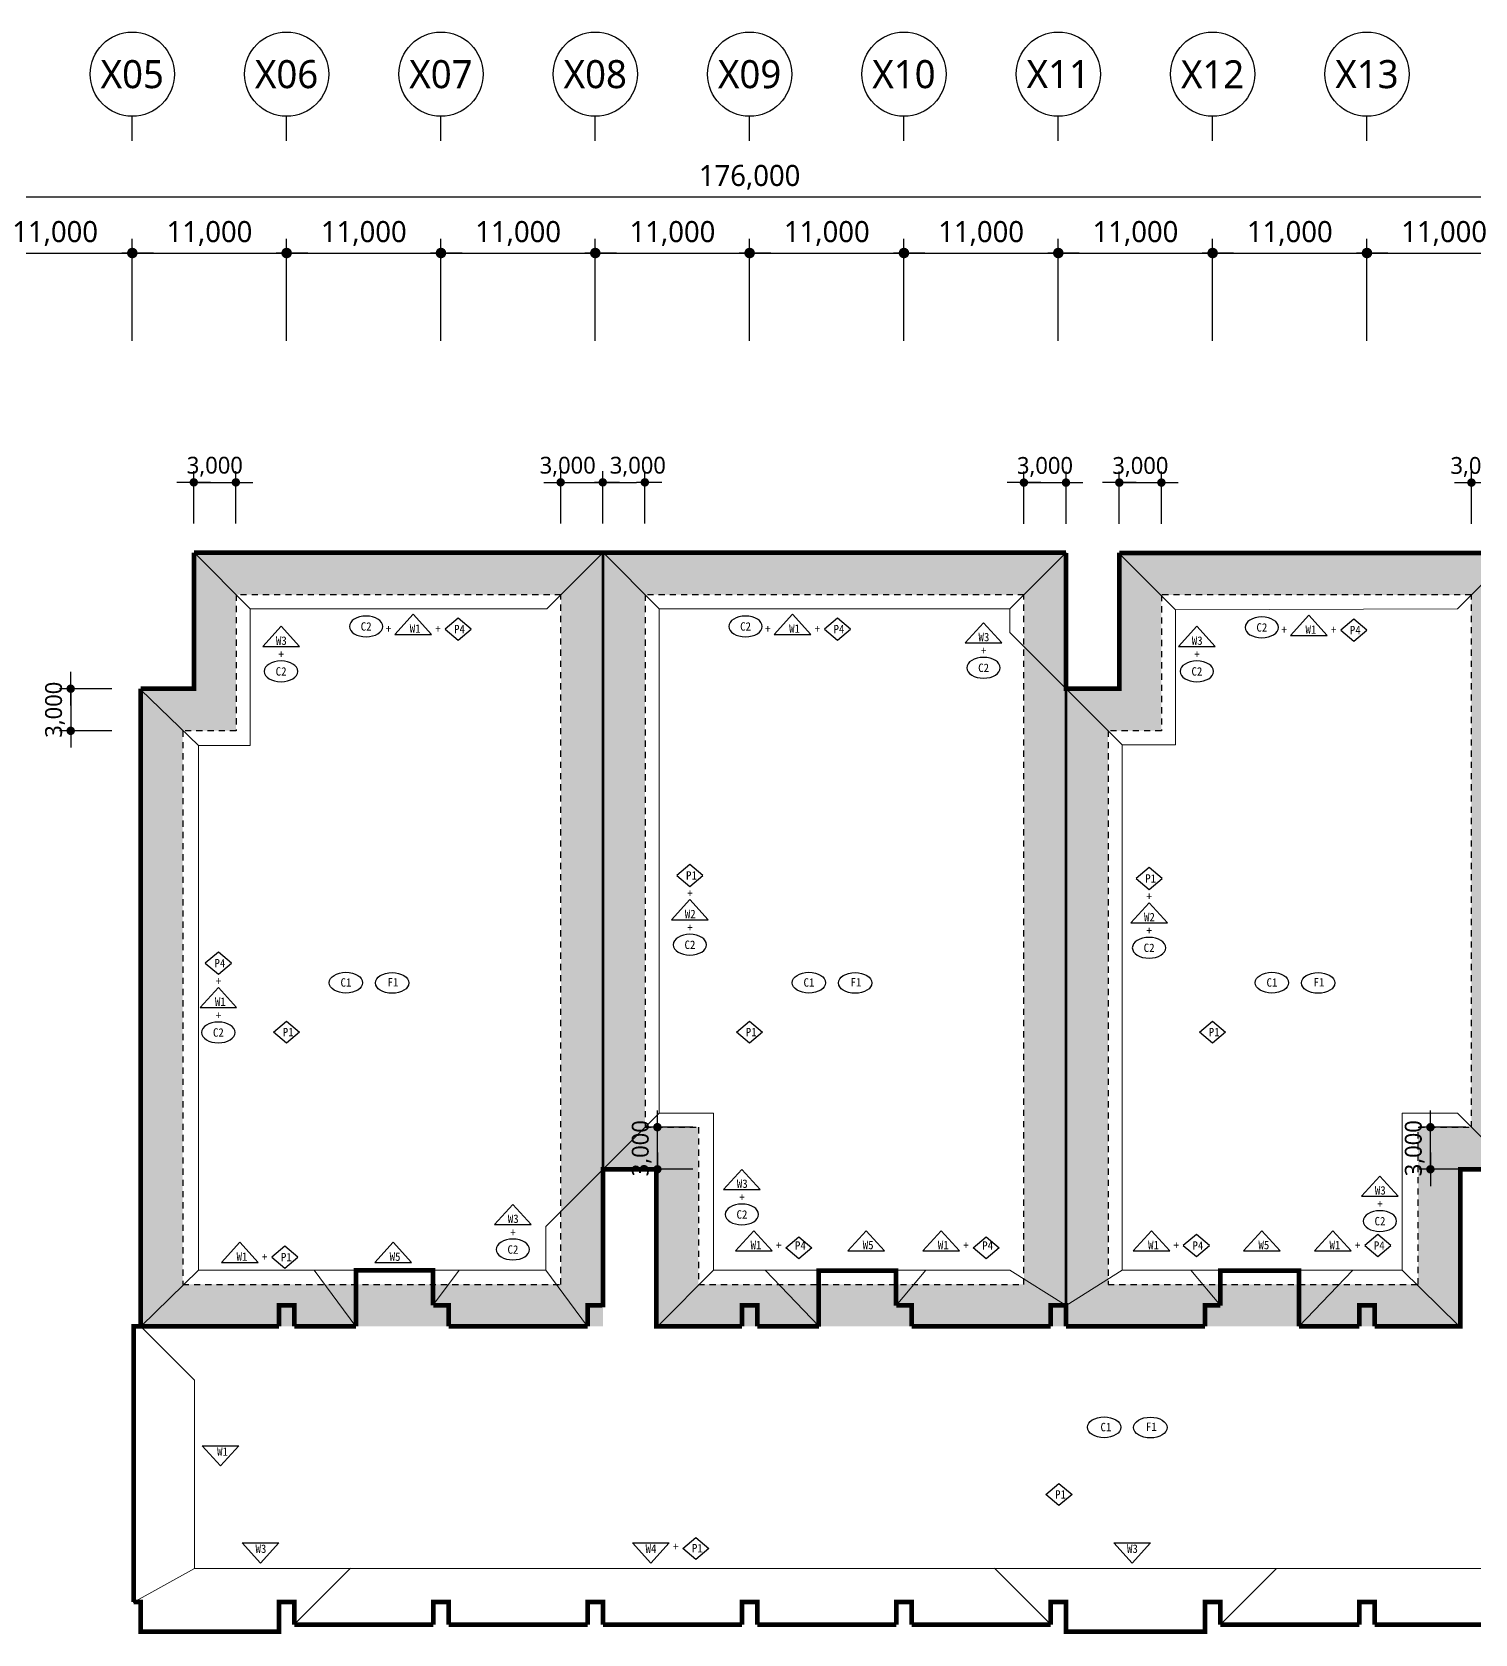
# Model space of a CAD drawing. Header units: millimetres. Extents: x 1915590 to 2257441, y 167795 to 1026436.
# Drawn here: x 2011944 to 2114789, y 318269 to 432436 of the extents above; entities that cross this region are included whole.
import ezdxf
from ezdxf.enums import TextEntityAlignment as Align

# ---------------------------------------------------------------- set-up
doc = ezdxf.new("R2010")
doc.units = ezdxf.units.MM
doc.header["$LTSCALE"] = 5
doc.header["$MEASUREMENT"] = 0
doc.header["$PDSIZE"] = -10
for name, pattern in [('CENTER2', [1.125, 0.75, -0.125, 0.125, -0.125]), ('DASHED', [0.75, 0.5, -0.25]), ('HID', [2, 1.1, -0.9]), ('HIDDEN2', [0.1875, 0.125, -0.0625]), ('PHANTOM2', [1.25, 0.625, -0.125, 0.125, -0.125, 0.125, -0.125])]:
    doc.linetypes.add(name, pattern=pattern)
doc.layers.get('0').update_dxf_attribs({"linetype": 'CONTINUOUS'})
doc.layers.get('Defpoints').update_dxf_attribs({"color": 153, "linetype": 'CONTINUOUS'})
for name, color, linetype, lineweight in [('A-AXIS-BUBL', 7, 'CONTINUOUS', 25), ('A-DIMS', 7, 'CONTINUOUS', 25), ('A-XXXX-HATC', 8, 'CONTINUOUS', 18), ('A-XXXX-TXT2', 3, 'CONTINUOUS', 25), ('S-ELEV-LIN1', 9, 'CONTINUOUS', 20)]:
    doc.layers.add(name, color=color, linetype=linetype, lineweight=lineweight)
for name, color, linetype in [('A-MARK-벽체방열-W1', 3, 'HIDDEN2'), ('A-MARK-벽체방열-W2', 6, 'HIDDEN2'), ('A-MARK-벽체방열-W3', 6, 'CONTINUOUS'), ('A-MARK-벽체방열-W4', 4, 'CONTINUOUS'), ('text', 3, 'CONTINUOUS'), ('일람 벽체', 7, 'CONTINUOUS')]:
    doc.layers.add(name, color=color, linetype=linetype)
doc.styles.add('HY울릉도L', font='')
doc.styles.add('돋움체', font='')
doc.styles.add('맑은고딕', font='malgun.ttf')
doc.styles.get('HY울릉도L').set_extended_font_data('HYwulM')
doc.styles.get('돋움체').set_extended_font_data('DotumChe')
doc.dimstyles.new('CDIM', dxfattribs={"dimtxt": 3, "dimasz": 1.5, "dimexe": 2, "dimexo": 1, "dimgap": 1, "dimtad": 1, "dimdec": 0, "dimrnd": 0.5, "dimzin": 0, "dimdsep": 32, "dimlunit": 6, "dimtxsty": 'HY울릉도L', "dimblk1": '_CIDOT', "dimblk2": '_CIDOT', "dimsah": 1, "dimcen": 5.5, "dimclrd": 2, "dimclre": 2, "dimclrt": 7, "dimadec": 0, "dimazin": 0, "dimtfac": 1, "dimtdec": 0, "dimtix": 1, "dimtmove": 2, "dimatfit": 1, "dimldrblk": '_CIDOT', "dimfxl": 1, "dimtolj": 1, "dimtzin": 0, "dimlwd": -1, "dimarcsym": 0})

# ---------------------------------------------------------------- blocks, each defined once
blk = doc.blocks.new('_CIDOT')
at = {"color": 0, "linetype": 'ByBlock'}
blk.add_line((2, 0), (-1, 0), dxfattribs=at)
at = {"color": 0, "linetype": 'ByBlock', "const_width": 0.5}
blk.add_lwpolyline([(-0.25, 0, 1), (0.25, 0, 1)], format="xyb", close=True, dxfattribs=at)
blk = doc.blocks.new('*D27')
at = {"layer": 'A-DIMS', "lineweight": -2, "transparency": 16777216}
for p, q in [((159693, 255621), (159693, 262871)), ((170693, 255621), (170693, 262871))]:
    blk.add_line(p, q, dxfattribs=at)
at = {"layer": 'A-DIMS', "transparency": 16777216}
blk.add_line((160443, 261871), (169943, 261871), dxfattribs=at)
at = {"layer": 'Defpoints', "color": 0, "transparency": 16777216}
for p in [(170693, 261871), (159693, 255121), (170693, 255121)]:
    blk.add_point(p, dxfattribs=at)
at = {"layer": 'A-DIMS', "transparency": 16777216, "xscale": 750, "yscale": 750, "zscale": 750, "rotation": 180}
blk.add_blockref('_CIDOT', (159693, 261871), dxfattribs=at)
at = {"layer": 'A-DIMS', "transparency": 16777216, "xscale": 750, "yscale": 750, "zscale": 750}
blk.add_blockref('_CIDOT', (170693, 261871), dxfattribs=at)
at = {"layer": 'A-DIMS', "color": 3, "transparency": 16777216, "insert": (165193, 263263), "char_height": 1500, "attachment_point": 5, "style": '맑은고딕'}
blk.add_mtext('\\A1;11,000', dxfattribs=at)
blk = doc.blocks.new('*D28')
at = {"layer": 'A-DIMS', "lineweight": -2, "transparency": 16777216}
for p, q in [((170693, 255621), (170693, 262871)), ((181693, 255621), (181693, 262871))]:
    blk.add_line(p, q, dxfattribs=at)
at = {"layer": 'A-DIMS', "transparency": 16777216}
blk.add_line((171443, 261871), (180943, 261871), dxfattribs=at)
at = {"layer": 'Defpoints', "color": 0, "transparency": 16777216}
for p in [(181693, 261871), (170693, 255121), (181693, 255121)]:
    blk.add_point(p, dxfattribs=at)
at = {"layer": 'A-DIMS', "transparency": 16777216, "xscale": 750, "yscale": 750, "zscale": 750, "rotation": 180}
blk.add_blockref('_CIDOT', (170693, 261871), dxfattribs=at)
at = {"layer": 'A-DIMS', "transparency": 16777216, "xscale": 750, "yscale": 750, "zscale": 750}
blk.add_blockref('_CIDOT', (181693, 261871), dxfattribs=at)
at = {"layer": 'A-DIMS', "color": 3, "transparency": 16777216, "insert": (176193, 263263), "char_height": 1500, "attachment_point": 5, "style": '맑은고딕'}
blk.add_mtext('\\A1;11,000', dxfattribs=at)
blk = doc.blocks.new('*D29')
at = {"layer": 'A-DIMS', "lineweight": -2, "transparency": 16777216}
for p, q in [((181693, 255621), (181693, 262871)), ((192693, 255621), (192693, 262871))]:
    blk.add_line(p, q, dxfattribs=at)
at = {"layer": 'A-DIMS', "transparency": 16777216}
blk.add_line((182443, 261871), (191943, 261871), dxfattribs=at)
at = {"layer": 'Defpoints', "color": 0, "transparency": 16777216}
for p in [(192693, 261871), (181693, 255121), (192693, 255121)]:
    blk.add_point(p, dxfattribs=at)
at = {"layer": 'A-DIMS', "transparency": 16777216, "xscale": 750, "yscale": 750, "zscale": 750, "rotation": 180}
blk.add_blockref('_CIDOT', (181693, 261871), dxfattribs=at)
at = {"layer": 'A-DIMS', "transparency": 16777216, "xscale": 750, "yscale": 750, "zscale": 750}
blk.add_blockref('_CIDOT', (192693, 261871), dxfattribs=at)
at = {"layer": 'A-DIMS', "color": 3, "transparency": 16777216, "insert": (187193, 263263), "char_height": 1500, "attachment_point": 5, "style": '맑은고딕'}
blk.add_mtext('\\A1;11,000', dxfattribs=at)
blk = doc.blocks.new('*D30')
at = {"layer": 'A-DIMS', "lineweight": -2, "transparency": 16777216}
for p, q in [((192693, 255621), (192693, 262871)), ((203693, 255621), (203693, 262871))]:
    blk.add_line(p, q, dxfattribs=at)
at = {"layer": 'A-DIMS', "transparency": 16777216}
blk.add_line((193443, 261871), (202943, 261871), dxfattribs=at)
at = {"layer": 'Defpoints', "color": 0, "transparency": 16777216}
for p in [(203693, 261871), (192693, 255121), (203693, 255121)]:
    blk.add_point(p, dxfattribs=at)
at = {"layer": 'A-DIMS', "transparency": 16777216, "xscale": 750, "yscale": 750, "zscale": 750, "rotation": 180}
blk.add_blockref('_CIDOT', (192693, 261871), dxfattribs=at)
at = {"layer": 'A-DIMS', "transparency": 16777216, "xscale": 750, "yscale": 750, "zscale": 750}
blk.add_blockref('_CIDOT', (203693, 261871), dxfattribs=at)
at = {"layer": 'A-DIMS', "color": 3, "transparency": 16777216, "insert": (198193, 263263), "char_height": 1500, "attachment_point": 5, "style": '맑은고딕'}
blk.add_mtext('\\A1;11,000', dxfattribs=at)
blk = doc.blocks.new('*D31')
at = {"layer": 'A-DIMS', "lineweight": -2, "transparency": 16777216}
for p, q in [((203693, 255621), (203693, 262871)), ((214693, 255621), (214693, 262871))]:
    blk.add_line(p, q, dxfattribs=at)
at = {"layer": 'A-DIMS', "transparency": 16777216}
blk.add_line((204443, 261871), (213943, 261871), dxfattribs=at)
at = {"layer": 'Defpoints', "color": 0, "transparency": 16777216}
for p in [(214693, 261871), (203693, 255121), (214693, 255121)]:
    blk.add_point(p, dxfattribs=at)
at = {"layer": 'A-DIMS', "transparency": 16777216, "xscale": 750, "yscale": 750, "zscale": 750, "rotation": 180}
blk.add_blockref('_CIDOT', (203693, 261871), dxfattribs=at)
at = {"layer": 'A-DIMS', "transparency": 16777216, "xscale": 750, "yscale": 750, "zscale": 750}
blk.add_blockref('_CIDOT', (214693, 261871), dxfattribs=at)
at = {"layer": 'A-DIMS', "color": 3, "transparency": 16777216, "insert": (209193, 263263), "char_height": 1500, "attachment_point": 5, "style": '맑은고딕'}
blk.add_mtext('\\A1;11,000', dxfattribs=at)
blk = doc.blocks.new('*D32')
at = {"layer": 'A-DIMS', "lineweight": -2, "transparency": 16777216}
for p, q in [((214693, 255621), (214693, 262871)), ((225693, 255621), (225693, 262871))]:
    blk.add_line(p, q, dxfattribs=at)
at = {"layer": 'A-DIMS', "transparency": 16777216}
blk.add_line((215443, 261871), (224943, 261871), dxfattribs=at)
at = {"layer": 'Defpoints', "color": 0, "transparency": 16777216}
for p in [(225693, 261871), (214693, 255121), (225693, 255121)]:
    blk.add_point(p, dxfattribs=at)
at = {"layer": 'A-DIMS', "transparency": 16777216, "xscale": 750, "yscale": 750, "zscale": 750, "rotation": 180}
blk.add_blockref('_CIDOT', (214693, 261871), dxfattribs=at)
at = {"layer": 'A-DIMS', "transparency": 16777216, "xscale": 750, "yscale": 750, "zscale": 750}
blk.add_blockref('_CIDOT', (225693, 261871), dxfattribs=at)
at = {"layer": 'A-DIMS', "color": 3, "transparency": 16777216, "insert": (220193, 263263), "char_height": 1500, "attachment_point": 5, "style": '맑은고딕'}
blk.add_mtext('\\A1;11,000', dxfattribs=at)
blk = doc.blocks.new('*D33')
at = {"layer": 'A-DIMS', "lineweight": -2, "transparency": 16777216}
for p, q in [((225693, 255621), (225693, 262871)), ((236693, 255621), (236693, 262871))]:
    blk.add_line(p, q, dxfattribs=at)
at = {"layer": 'A-DIMS', "transparency": 16777216}
blk.add_line((226443, 261871), (235943, 261871), dxfattribs=at)
at = {"layer": 'Defpoints', "color": 0, "transparency": 16777216}
for p in [(236693, 261871), (225693, 255121), (236693, 255121)]:
    blk.add_point(p, dxfattribs=at)
at = {"layer": 'A-DIMS', "transparency": 16777216, "xscale": 750, "yscale": 750, "zscale": 750, "rotation": 180}
blk.add_blockref('_CIDOT', (225693, 261871), dxfattribs=at)
at = {"layer": 'A-DIMS', "transparency": 16777216, "xscale": 750, "yscale": 750, "zscale": 750}
blk.add_blockref('_CIDOT', (236693, 261871), dxfattribs=at)
at = {"layer": 'A-DIMS', "color": 3, "transparency": 16777216, "insert": (231193, 263263), "char_height": 1500, "attachment_point": 5, "style": '맑은고딕'}
blk.add_mtext('\\A1;11,000', dxfattribs=at)
blk = doc.blocks.new('*D34')
at = {"layer": 'A-DIMS', "lineweight": -2, "transparency": 16777216}
for p, q in [((236693, 255621), (236693, 262871)), ((247693, 255621), (247693, 262871))]:
    blk.add_line(p, q, dxfattribs=at)
at = {"layer": 'A-DIMS', "transparency": 16777216}
blk.add_line((237443, 261871), (246943, 261871), dxfattribs=at)
at = {"layer": 'Defpoints', "color": 0, "transparency": 16777216}
for p in [(247693, 261871), (236693, 255121), (247693, 255121)]:
    blk.add_point(p, dxfattribs=at)
at = {"layer": 'A-DIMS', "transparency": 16777216, "xscale": 750, "yscale": 750, "zscale": 750, "rotation": 180}
blk.add_blockref('_CIDOT', (236693, 261871), dxfattribs=at)
at = {"layer": 'A-DIMS', "transparency": 16777216, "xscale": 750, "yscale": 750, "zscale": 750}
blk.add_blockref('_CIDOT', (247693, 261871), dxfattribs=at)
at = {"layer": 'A-DIMS', "color": 3, "transparency": 16777216, "insert": (242193, 263263), "char_height": 1500, "attachment_point": 5, "style": '맑은고딕'}
blk.add_mtext('\\A1;11,000', dxfattribs=at)
blk = doc.blocks.new('*D35')
at = {"layer": 'A-DIMS', "lineweight": -2, "transparency": 16777216}
for p, q in [((247693, 255621), (247693, 262871)), ((258693, 255621), (258693, 262871))]:
    blk.add_line(p, q, dxfattribs=at)
at = {"layer": 'A-DIMS', "transparency": 16777216}
blk.add_line((248443, 261871), (257943, 261871), dxfattribs=at)
at = {"layer": 'Defpoints', "color": 0, "transparency": 16777216}
for p in [(258693, 261871), (247693, 255121), (258693, 255121)]:
    blk.add_point(p, dxfattribs=at)
at = {"layer": 'A-DIMS', "transparency": 16777216, "xscale": 750, "yscale": 750, "zscale": 750, "rotation": 180}
blk.add_blockref('_CIDOT', (247693, 261871), dxfattribs=at)
at = {"layer": 'A-DIMS', "transparency": 16777216, "xscale": 750, "yscale": 750, "zscale": 750}
blk.add_blockref('_CIDOT', (258693, 261871), dxfattribs=at)
at = {"layer": 'A-DIMS', "color": 3, "transparency": 16777216, "insert": (253193, 263263), "char_height": 1500, "attachment_point": 5, "style": '맑은고딕'}
blk.add_mtext('\\A1;11,000', dxfattribs=at)
blk = doc.blocks.new('*D36')
at = {"layer": 'A-DIMS', "lineweight": -2, "transparency": 16777216}
for p, q in [((258693, 255621), (258693, 262871)), ((269693, 255621), (269693, 262871))]:
    blk.add_line(p, q, dxfattribs=at)
at = {"layer": 'A-DIMS', "transparency": 16777216}
blk.add_line((259443, 261871), (268943, 261871), dxfattribs=at)
at = {"layer": 'Defpoints', "color": 0, "transparency": 16777216}
for p in [(269693, 261871), (258693, 255121), (269693, 255121)]:
    blk.add_point(p, dxfattribs=at)
at = {"layer": 'A-DIMS', "transparency": 16777216, "xscale": 750, "yscale": 750, "zscale": 750, "rotation": 180}
blk.add_blockref('_CIDOT', (258693, 261871), dxfattribs=at)
at = {"layer": 'A-DIMS', "transparency": 16777216, "xscale": 750, "yscale": 750, "zscale": 750}
blk.add_blockref('_CIDOT', (269693, 261871), dxfattribs=at)
at = {"layer": 'A-DIMS', "color": 3, "transparency": 16777216, "insert": (264193, 263263), "char_height": 1500, "attachment_point": 5, "style": '맑은고딕'}
blk.add_mtext('\\A1;11,000', dxfattribs=at)
blk = doc.blocks.new('*D39')
at = {"layer": 'A-DIMS', "lineweight": -2, "transparency": 16777216}
for p, q in [((126693, 255621), (126693, 266871)), ((302693, 255621), (302693, 266871))]:
    blk.add_line(p, q, dxfattribs=at)
at = {"layer": 'A-DIMS', "transparency": 16777216}
blk.add_line((127443, 265871), (301943, 265871), dxfattribs=at)
at = {"layer": 'Defpoints', "color": 0, "transparency": 16777216}
for p in [(302693, 265871), (126693, 255121), (302693, 255121)]:
    blk.add_point(p, dxfattribs=at)
at = {"layer": 'A-DIMS', "transparency": 16777216, "xscale": 750, "yscale": 750, "zscale": 750, "rotation": 180}
blk.add_blockref('_CIDOT', (126693, 265871), dxfattribs=at)
at = {"layer": 'A-DIMS', "transparency": 16777216, "xscale": 750, "yscale": 750, "zscale": 750}
blk.add_blockref('_CIDOT', (302693, 265871), dxfattribs=at)
at = {"layer": 'A-DIMS', "color": 3, "transparency": 16777216, "insert": (214693, 267263), "char_height": 1500, "attachment_point": 5, "style": '맑은고딕'}
blk.add_mtext('\\A1;176,000', dxfattribs=at)
blk = doc.blocks.new('*D66')
at = {"layer": 'A-DIMS', "lineweight": -2, "transparency": 16777216}
for p, q in [((2114540, 397386), (2114540, 401126)), ((2117540, 397386), (2117540, 401126))]:
    blk.add_line(p, q, dxfattribs=at)
at = {"layer": 'A-DIMS', "transparency": 16777216}
blk.add_line((2115140, 400326), (2116940, 400326), dxfattribs=at)
at = {"layer": 'Defpoints', "color": 0, "transparency": 16777216}
for p in [(2117540, 400326), (2114540, 396986), (2117540, 396986)]:
    blk.add_point(p, dxfattribs=at)
at = {"layer": 'A-DIMS', "transparency": 16777216, "xscale": 600, "yscale": 600, "zscale": 600, "rotation": 180}
blk.add_blockref('_CIDOT', (2114540, 400326), dxfattribs=at)
at = {"layer": 'A-DIMS', "transparency": 16777216, "xscale": 600, "yscale": 600, "zscale": 600}
blk.add_blockref('_CIDOT', (2117540, 400326), dxfattribs=at)
at = {"layer": 'A-DIMS', "color": 3, "transparency": 16777216, "insert": (2115040, 401440), "char_height": 1200, "attachment_point": 5, "style": '맑은고딕'}
blk.add_mtext('\\A1;3,000', dxfattribs=at)
blk = doc.blocks.new('*D67')
at = {"layer": 'A-DIMS', "lineweight": -2, "transparency": 16777216}
for p, q in [((2089440, 397386), (2089440, 401126)), ((2092440, 397386), (2092440, 401126))]:
    blk.add_line(p, q, dxfattribs=at)
at = {"layer": 'A-DIMS', "transparency": 16777216}
for p, q in [((2088840, 400326), (2088240, 400326)), ((2089440, 400326), (2092440, 400326)), ((2093040, 400326), (2093640, 400326))]:
    blk.add_line(p, q, dxfattribs=at)
at = {"layer": 'Defpoints', "color": 0, "transparency": 16777216}
for p in [(2092440, 400326), (2089440, 396986), (2092440, 396986)]:
    blk.add_point(p, dxfattribs=at)
at = {"layer": 'A-DIMS', "transparency": 16777216, "xscale": 600, "yscale": 600, "zscale": 600}
blk.add_blockref('_CIDOT', (2089440, 400326), dxfattribs=at)
at = {"layer": 'A-DIMS', "transparency": 16777216, "xscale": 600, "yscale": 600, "zscale": 600, "rotation": 180}
blk.add_blockref('_CIDOT', (2092440, 400326), dxfattribs=at)
at = {"layer": 'A-DIMS', "color": 3, "transparency": 16777216, "insert": (2090940, 401440), "char_height": 1200, "attachment_point": 5, "style": '맑은고딕'}
blk.add_mtext('\\A1;3,000', dxfattribs=at)
blk = doc.blocks.new('*D68')
at = {"layer": 'A-DIMS', "lineweight": -2, "transparency": 16777216}
for p, q in [((2082640, 397386), (2082640, 401126)), ((2085640, 397386), (2085640, 401126))]:
    blk.add_line(p, q, dxfattribs=at)
at = {"layer": 'A-DIMS', "transparency": 16777216}
for p, q in [((2082040, 400326), (2081440, 400326)), ((2082640, 400326), (2085640, 400326)), ((2086240, 400326), (2086840, 400326))]:
    blk.add_line(p, q, dxfattribs=at)
at = {"layer": 'Defpoints', "color": 0, "transparency": 16777216}
for p in [(2085640, 400326), (2082640, 396986), (2085640, 396986)]:
    blk.add_point(p, dxfattribs=at)
at = {"layer": 'A-DIMS', "transparency": 16777216, "xscale": 600, "yscale": 600, "zscale": 600}
blk.add_blockref('_CIDOT', (2082640, 400326), dxfattribs=at)
at = {"layer": 'A-DIMS', "transparency": 16777216, "xscale": 600, "yscale": 600, "zscale": 600, "rotation": 180}
blk.add_blockref('_CIDOT', (2085640, 400326), dxfattribs=at)
at = {"layer": 'A-DIMS', "color": 3, "transparency": 16777216, "insert": (2084140, 401440), "char_height": 1200, "attachment_point": 5, "style": '맑은고딕'}
blk.add_mtext('\\A1;3,000', dxfattribs=at)
blk = doc.blocks.new('*D69')
at = {"layer": 'A-DIMS', "lineweight": -2, "transparency": 16777216}
for p, q in [((2052623, 397403), (2052623, 401143)), ((2055623, 397403), (2055623, 401143))]:
    blk.add_line(p, q, dxfattribs=at)
at = {"layer": 'A-DIMS', "transparency": 16777216}
blk.add_line((2053223, 400343), (2055023, 400343), dxfattribs=at)
at = {"layer": 'Defpoints', "color": 0, "transparency": 16777216}
for p in [(2055623, 400343), (2052623, 397003), (2055623, 397003)]:
    blk.add_point(p, dxfattribs=at)
at = {"layer": 'A-DIMS', "transparency": 16777216, "xscale": 600, "yscale": 600, "zscale": 600, "rotation": 180}
blk.add_blockref('_CIDOT', (2052623, 400343), dxfattribs=at)
at = {"layer": 'A-DIMS', "transparency": 16777216, "xscale": 600, "yscale": 600, "zscale": 600}
blk.add_blockref('_CIDOT', (2055623, 400343), dxfattribs=at)
at = {"layer": 'A-DIMS', "color": 3, "transparency": 16777216, "insert": (2055123, 401457), "char_height": 1200, "attachment_point": 5, "style": '맑은고딕'}
blk.add_mtext('\\A1;3,000', dxfattribs=at)
blk = doc.blocks.new('*D70')
at = {"layer": 'A-DIMS', "lineweight": -2, "transparency": 16777216}
for p, q in [((2049623, 397403), (2049623, 401143)), ((2052623, 397403), (2052623, 401143))]:
    blk.add_line(p, q, dxfattribs=at)
at = {"layer": 'A-DIMS', "transparency": 16777216}
blk.add_line((2050223, 400343), (2052023, 400343), dxfattribs=at)
at = {"layer": 'Defpoints', "color": 0, "transparency": 16777216}
for p in [(2052623, 400343), (2049623, 397003), (2052623, 397003)]:
    blk.add_point(p, dxfattribs=at)
at = {"layer": 'A-DIMS', "transparency": 16777216, "xscale": 600, "yscale": 600, "zscale": 600, "rotation": 180}
blk.add_blockref('_CIDOT', (2049623, 400343), dxfattribs=at)
at = {"layer": 'A-DIMS', "transparency": 16777216, "xscale": 600, "yscale": 600, "zscale": 600}
blk.add_blockref('_CIDOT', (2052623, 400343), dxfattribs=at)
at = {"layer": 'A-DIMS', "color": 3, "transparency": 16777216, "insert": (2050123, 401457), "char_height": 1200, "attachment_point": 5, "style": '맑은고딕'}
blk.add_mtext('\\A1;3,000', dxfattribs=at)
blk = doc.blocks.new('*D58')
at = {"layer": 'A-DIMS', "lineweight": -2, "transparency": 16777216}
for p, q in [((2023473, 397403), (2023473, 401143)), ((2026473, 397403), (2026473, 401143))]:
    blk.add_line(p, q, dxfattribs=at)
at = {"layer": 'A-DIMS', "transparency": 16777216}
for p, q in [((2022873, 400343), (2022273, 400343)), ((2023473, 400343), (2026473, 400343)), ((2027073, 400343), (2027673, 400343))]:
    blk.add_line(p, q, dxfattribs=at)
at = {"layer": 'Defpoints', "color": 0, "transparency": 16777216}
for p in [(2026473, 400343), (2023473, 397003), (2026473, 397003)]:
    blk.add_point(p, dxfattribs=at)
at = {"layer": 'A-DIMS', "transparency": 16777216, "xscale": 600, "yscale": 600, "zscale": 600}
blk.add_blockref('_CIDOT', (2023473, 400343), dxfattribs=at)
at = {"layer": 'A-DIMS', "transparency": 16777216, "xscale": 600, "yscale": 600, "zscale": 600, "rotation": 180}
blk.add_blockref('_CIDOT', (2026473, 400343), dxfattribs=at)
at = {"layer": 'A-DIMS', "color": 3, "transparency": 16777216, "insert": (2024973, 401457), "char_height": 1200, "attachment_point": 5, "style": '맑은고딕'}
blk.add_mtext('\\A1;3,000', dxfattribs=at)
blk = doc.blocks.new('*D59')
at = {"layer": 'A-DIMS', "transparency": 16777216}
for p, q in [((2014700, 386236), (2014700, 386836)), ((2014700, 385636), (2014700, 382636)), ((2014700, 382036), (2014700, 381436))]:
    blk.add_line(p, q, dxfattribs=at)
at = {"layer": 'A-DIMS', "lineweight": -2, "transparency": 16777216}
for p, q in [((2017640, 385636), (2013900, 385636)), ((2017640, 382636), (2013900, 382636))]:
    blk.add_line(p, q, dxfattribs=at)
at = {"layer": 'Defpoints', "color": 0, "transparency": 16777216}
for p in [(2018040, 385636), (2014700, 382636), (2018040, 382636)]:
    blk.add_point(p, dxfattribs=at)
at = {"layer": 'A-DIMS', "transparency": 16777216, "xscale": 600, "yscale": 600, "zscale": 600}
for p, rotation in [((2014700, 385636), 270), ((2014700, 382636), 90)]:
    blk.add_blockref('_CIDOT', p, dxfattribs=dict(at, rotation=rotation))
at = {"layer": 'A-DIMS', "color": 3, "transparency": 16777216, "insert": (2013586, 384136), "char_height": 1200, "attachment_point": 5, "rotation": 90, "style": '맑은고딕'}
blk.add_mtext('\\A1;3,000', dxfattribs=at)
blk = doc.blocks.new('*D62')
at = {"layer": 'A-DIMS', "transparency": 16777216}
for p, q in [((2111615, 354986), (2111615, 355586)), ((2111615, 351386), (2111615, 354386)), ((2111615, 350786), (2111615, 350186))]:
    blk.add_line(p, q, dxfattribs=at)
at = {"layer": 'A-DIMS', "lineweight": -2, "transparency": 16777216}
for p, q in [((2114140, 354386), (2110815, 354386)), ((2114140, 351386), (2110815, 351386))]:
    blk.add_line(p, q, dxfattribs=at)
at = {"layer": 'Defpoints', "color": 0, "transparency": 16777216}
for p in [(2111615, 354386), (2114540, 354386), (2114540, 351386)]:
    blk.add_point(p, dxfattribs=at)
at = {"layer": 'A-DIMS', "transparency": 16777216, "xscale": 600, "yscale": 600, "zscale": 600}
for p, rotation in [((2111615, 354386), 270), ((2111615, 351386), 90)]:
    blk.add_blockref('_CIDOT', p, dxfattribs=dict(at, rotation=rotation))
at = {"layer": 'A-DIMS', "color": 3, "transparency": 16777216, "insert": (2110501, 352886), "char_height": 1200, "attachment_point": 5, "rotation": 90, "style": '맑은고딕'}
blk.add_mtext('\\A1;3,000', dxfattribs=at)
blk = doc.blocks.new('*D63')
at = {"layer": 'A-DIMS', "transparency": 16777216}
for p, q in [((2056515, 354986), (2056515, 355586)), ((2056515, 351386), (2056515, 354386)), ((2056515, 350786), (2056515, 350186))]:
    blk.add_line(p, q, dxfattribs=at)
at = {"layer": 'A-DIMS', "lineweight": -2, "transparency": 16777216}
for p, q in [((2059040, 354386), (2055715, 354386)), ((2059040, 351386), (2055715, 351386))]:
    blk.add_line(p, q, dxfattribs=at)
at = {"layer": 'Defpoints', "color": 0, "transparency": 16777216}
for p in [(2056515, 354386), (2059440, 354386), (2059440, 351386)]:
    blk.add_point(p, dxfattribs=at)
at = {"layer": 'A-DIMS', "transparency": 16777216, "xscale": 600, "yscale": 600, "zscale": 600}
for p, rotation in [((2056515, 354386), 270), ((2056515, 351386), 90)]:
    blk.add_blockref('_CIDOT', p, dxfattribs=dict(at, rotation=rotation))
at = {"layer": 'A-DIMS', "color": 3, "transparency": 16777216, "insert": (2055401, 352886), "char_height": 1200, "attachment_point": 5, "rotation": 90, "style": '맑은고딕'}
blk.add_mtext('\\A1;3,000', dxfattribs=at)
blk = doc.blocks.new('DIM(210222)')
for p, q in [((170693, 269870.6), (170693, 271620.6)), ((181693, 269870.6), (181693, 271620.6)), ((192693, 269870.6), (192693, 271620.6)), ((203693, 269870.6), (203693, 271620.6)), ((214693, 269870.6), (214693, 271620.6)), ((225693, 269870.6), (225693, 271620.6)), ((236693, 269870.6), (236693, 271620.6)), ((247693, 269870.6), (247693, 271620.6)), ((258693, 269870.6), (258693, 271620.6))]:
    blk.add_line(p, q)
at = {"layer": 'A-AXIS-BUBL', "ltscale": 0.2}
for centre in [(170693, 274620.6), (181693, 274620.6), (192693, 274620.6), (203693, 274620.6), (214693, 274620.6), (225693, 274620.6), (236693, 274620.6), (247693, 274620.6), (258693, 274620.6)]:
    blk.add_circle(centre, 3000, dxfattribs=at)
at = {"layer": 'A-XXXX-TXT2', "ltscale": 0.2, "style": '맑은고딕'}
for s, p in [('X05', (170693, 274620.6)), ('X06', (181693, 274620.6)), ('X07', (192693, 274620.6)), ('X08', (203693, 274620.6)), ('X09', (214693, 274620.6)), ('X10', (225693, 274620.6)), ('X11', (236693, 274620.6)), ('X12', (247693, 274620.6)), ('X13', (258693, 274620.6))]:
    blk.add_text(s, height=2000, dxfattribs=at).set_placement(p, align=Align.MIDDLE)
at = {"layer": 'A-DIMS'}
for p1, p2, distance, picture, middle in [((126693, 255120.6), (302693, 255120.6), 10750, '*D39', (214693, 267263.4)), ((159693, 255120.6), (170693, 255120.6), 6750, '*D27', (165193, 263263.4)), ((170693, 255120.6), (181693, 255120.6), 6750, '*D28', (176193, 263263.4)), ((181693, 255120.6), (192693, 255120.6), 6750, '*D29', (187193, 263263.4)), ((192693, 255120.6), (203693, 255120.6), 6750, '*D30', (198193, 263263.4)), ((203693, 255120.6), (214693, 255120.6), 6750, '*D31', (209193, 263263.4)), ((214693, 255120.6), (225693, 255120.6), 6750, '*D32', (220193, 263263.4)), ((225693, 255120.6), (236693, 255120.6), 6750, '*D33', (231193, 263263.4)), ((236693, 255120.6), (247693, 255120.6), 6750, '*D34', (242193, 263263.4)), ((247693, 255120.6), (258693, 255120.6), 6750, '*D35', (253193, 263263.4)), ((258693, 255120.6), (269693, 255120.6), 6750, '*D36', (264193, 263263.4))]:
    dim = blk.add_aligned_dim(p1=p1, p2=p2, distance=distance, dimstyle='CDIM', override={"dimscale": 500, "dimtxsty": '맑은고딕', "dimclrd": 256, "dimclre": 256, "dimclrt": 3}, dxfattribs=at)
    dim.commit()
    dim.dimension.update_dxf_attribs({"geometry": picture, "text_midpoint": middle})

msp = doc.modelspace()

# ---------------------------------------------------------------- hatches: boundary and pattern name
at = {"layer": 'A-XXXX-HATC'}
h = msp.add_hatch(dxfattribs=at)
h.set_pattern_fill('ANSI33', color=256, scale=5000)
h.paths.add_polyline_path([(2117540.1, 340185.7), (2150490.1, 340185.7), (2150490.1, 385635.7), (2146690.1, 385635.7), (2146690.1, 395318.2), (2117540.1, 395318.2)])
h.paths.add_polyline_path([(2120540.1, 343185.7), (2120540.1, 392318.2), (2143690.1, 392318.2), (2143690.1, 382635.7), (2147490.1, 382635.7), (2147490.1, 343185.7)], flags=16)
h.paths.add_polyline_path([(2085640.1, 340185.7), (2113740.1, 340185.7), (2113740.1, 351385.7), (2117540.1, 351385.7), (2117540.1, 395318.2), (2089440.1, 395318.2), (2089440.1, 385635.7), (2085640.1, 385635.7)])
h.paths.add_polyline_path([(2088640.1, 343185.7), (2088640.1, 382635.7), (2092440.1, 382635.7), (2092440.1, 392318.2), (2114540.1, 392318.2), (2114540.1, 354385.7), (2110740.1, 354385.7), (2110740.1, 343185.7)], flags=16)
h.paths.add_polyline_path([(2056440.1, 340185.7), (2085640.1, 340185.7), (2085640.1, 385635.7), (2085640.1, 395335.7), (2052640.1, 395335.7), (2052640.1, 351385.7), (2056440.1, 351385.7)])
h.paths.add_polyline_path([(2059440.1, 343185.7), (2059440.1, 354385.7), (2055640.1, 354385.7), (2055640.1, 392335.7), (2082640.1, 392335.7), (2082640.1, 343185.7)], flags=16)
h.paths.add_polyline_path([(2019690.1, 340185.7), (2052640.1, 340185.7), (2052640.1, 395335.7), (2023490.1, 395335.7), (2023490.1, 385635.7), (2019690.1, 385635.7)])
h.paths.add_polyline_path([(2022690.1, 343185.7), (2022690.1, 382635.7), (2026490.1, 382635.7), (2026490.1, 392335.7), (2049640.1, 392335.7), (2049640.1, 343185.7)], flags=16)

# ---------------------------------------------------------------- linework, layer by layer
at = {"layer": 'A-MARK-벽체방열-W1', "linetype": 'DASHED', "ltscale": 200, "const_width": 200}
for points in [[(2052640.1, 395335.7), (2052640.1, 351385.7)], [(2085640.1, 385635.7), (2085640.1, 341685.7)]]:
    msp.add_lwpolyline(points, dxfattribs=at)
at = {"layer": 'A-MARK-벽체방열-W2', "ltscale": 300, "const_width": 333.3}
for points in [[(2085640.1, 395335.7), (2023490.1, 395335.7)], [(2146690.1, 395318.2), (2089440.1, 395318.2)], [(2019690.1, 385635.7), (2019690.1, 340185.7), (2029540.1, 340185.7)], [(2056440.1, 341385.7), (2056440.1, 340185.7), (2062540.1, 340185.7)], [(2107640.1, 340185.7), (2113740.1, 340185.7), (2113740.1, 341385.7)], [(2019190.1, 320535.7), (2019190.1, 340185.7), (2019690.1, 340185.7)], [(2030640.1, 340185.7), (2035029.7, 340185.7)], [(2041640.1, 340185.7), (2051540.1, 340185.7)], [(2063640.1, 340185.7), (2068040.1, 340185.7)], [(2074640.1, 340185.7), (2084540.1, 340185.7)], [(2085640.1, 340185.7), (2095540.1, 340185.7)], [(2102240.1, 340185.7), (2106540.1, 340185.7)]]:
    msp.add_lwpolyline(points, dxfattribs=at)
at = {"layer": 'A-MARK-벽체방열-W3', "linetype": 'PHANTOM2', "ltscale": 300, "const_width": 333.3}
for points in [[(2023490.1, 395335.7), (2023490.1, 385635.7), (2019690.1, 385635.7)], [(2089440.1, 395335.7), (2089440.1, 385635.7), (2085640.1, 385635.7), (2085640.1, 395318.2)], [(2051540.1, 340185.7), (2051540.1, 341685.7), (2052640.1, 341703.2), (2052640.1, 351385.7), (2056440.1, 351385.7), (2056440.1, 341385.7)], [(2118640.1, 340185.7), (2118640.1, 341685.7), (2117540.1, 341685.7), (2117540.1, 351385.7), (2113740.1, 351385.7), (2113740.1, 341385.7)], [(2041640.1, 340185.7), (2041640.1, 341685.7), (2040540.1, 341685.7)], [(2074640.1, 340185.7), (2074640.1, 341685.7), (2073540.1, 341685.7)], [(2095540.1, 340185.7), (2095540.1, 341685.7), (2096640.1, 341685.7)], [(2030640.1, 318935.7), (2030640.1, 320535.7), (2029540.1, 320535.7), (2029540.1, 318435.7), (2019690.1, 318435.7), (2019690.1, 320535.7), (2019190.1, 320535.7)], [(2096640.1, 318935.7), (2096640.1, 320535.7), (2095540.1, 320535.7), (2095540.1, 318435.7), (2085640.1, 318435.7), (2085640.1, 320535.7), (2084540.1, 320535.7), (2084540.1, 318935.7)]]:
    msp.add_lwpolyline(points, dxfattribs=at)
at = {"layer": 'A-MARK-벽체방열-W3', "linetype": 'HID', "ltscale": 80}
for points in [[(2022690.1, 343185.7), (2049640.1, 343185.7), (2049640.1, 392335.7), (2026490.1, 392335.7), (2026490.1, 382635.7), (2022690.1, 382635.7)], [(2059440.1, 343185.7), (2082640.1, 343185.7), (2082640.1, 392335.7), (2055640.1, 392335.7), (2055640.1, 354385.7), (2059440.1, 354385.7)], [(2088640.1, 343185.7), (2110740.1, 343185.7), (2110740.1, 354385.7), (2114540.1, 354385.7), (2114540.1, 392318.2), (2092440.1, 392318.2), (2092440.1, 382635.7), (2088640.1, 382635.7)]]:
    msp.add_lwpolyline(points, close=True, dxfattribs=at)
at = {"layer": 'A-MARK-벽체방열-W3', "linetype": 'PHANTOM2', "ltscale": 150, "const_width": 333.3}
for points in [[(2030640.1, 340185.7), (2030640.1, 341685.7), (2029540.1, 341685.7), (2029540.1, 340185.7)], [(2063640.1, 340185.7), (2063640.1, 341685.7), (2062540.1, 341685.7), (2062540.1, 340185.7)], [(2085640.1, 340185.7), (2085640.1, 341685.7), (2084540.1, 341685.7), (2084540.1, 340185.7)], [(2107640.1, 340185.7), (2107640.1, 341685.7), (2106540.1, 341685.7), (2106540.1, 340185.7)], [(2041640.1, 318935.7), (2041640.1, 320535.7), (2040540.1, 320535.7), (2040540.1, 318935.7)], [(2052640.1, 318935.7), (2052640.1, 320535.7), (2051540.1, 320535.7), (2051540.1, 318935.7)], [(2063640.1, 318935.7), (2063640.1, 320535.7), (2062540.1, 320535.7), (2062540.1, 318935.7)], [(2074640.1, 318935.7), (2074640.1, 320535.7), (2073540.1, 320535.7), (2073540.1, 318935.7)], [(2107635.6, 318935.7), (2107635.6, 320535.7), (2106535.6, 320535.7), (2106535.6, 318935.7)]]:
    msp.add_lwpolyline(points, dxfattribs=at)
at = {"layer": 'A-MARK-벽체방열-W4', "linetype": 'CENTER2', "ltscale": 200, "const_width": 333}
for points in [[(2035029.7, 340185.7), (2035029.7, 344185.7), (2040529.7, 344185.7), (2040529.7, 341685.7)], [(2068019.2, 340166), (2068019.2, 344166), (2073519.2, 344166), (2073519.2, 341666)], [(2102240.1, 340185.7), (2102240.1, 344166), (2096640.1, 344166), (2096640.1, 341666)]]:
    msp.add_lwpolyline(points, dxfattribs=at)
at = {"layer": 'A-MARK-벽체방열-W4', "const_width": 333.3}
for points in [[(2040540.1, 318935.7), (2030640.1, 318935.7)], [(2041640.1, 318935.7), (2051540.1, 318935.7)], [(2062540.1, 318935.7), (2052640.1, 318935.7)], [(2063640.1, 318935.7), (2073540.1, 318935.7)], [(2084540.1, 318935.7), (2074640.1, 318935.7)], [(2096640.1, 318935.7), (2106540.1, 318935.7)], [(2117540.1, 318935.7), (2107640.1, 318935.7)]]:
    msp.add_lwpolyline(points, dxfattribs=at)
at = {"layer": 'S-ELEV-LIN1'}
for p, q in [((2027490.1, 391335.7), (2023490.1, 395335.7)), ((2056640.1, 391335.7), (2052640.1, 395335.7)), ((2081640.1, 391335.7), (2085640.1, 395335.7)), ((2089440.1, 395268.2), (2093440.1, 391268.2)), ((2081640.1, 389635.7), (2085640.1, 385635.7)), ((2023815.1, 381576.8), (2019690.1, 385560.7)), ((2085640.1, 385635.7), (2089640.1, 381635.7)), ((2023815.1, 344185.7), (2019690.1, 340185.7)), ((2032054.7, 344185.7), (2035029.7, 340185.7)), ((2042387.9, 344185.7), (2040640.1, 341835.7)), ((2048565.1, 344185.7), (2051540.1, 340185.7)), ((2060515.1, 344185.7), (2056590.1, 340260.7)), ((2064196, 344185.7), (2068040.1, 340185.7)), ((2075640.1, 344185.7), (2073538.7, 341684.4)), ((2085640.1, 341685.7), (2089640.1, 344185.7)), ((2094538.7, 344185.7), (2096640.1, 341684.4)), ((2106084.1, 344185.7), (2102240.1, 340185.7)), ((2113590.1, 340285.7), (2109590.1, 344185.7)), ((2019142.1, 320517.7), (2023515.1, 322935.7)), ((2030642.1, 318967.7), (2034642.1, 322967.7)), ((2084538.1, 318967.7), (2080538.1, 322967.7)), ((2096640.1, 318935.7), (2100640.1, 322935.7))]:
    msp.add_line(p, q, dxfattribs=at)
for points in [[(2056640.1, 355385.7), (2048565.1, 347310.7), (2048565.1, 344185.7), (2023815.1, 344185.7), (2023815.1, 381576.8), (2027490.1, 381576.8), (2027490.1, 391335.7), (2048640.1, 391335.7), (2052640.1, 395335.7)], [(2117540.1, 395335.7), (2113540.1, 391335.7), (2093440.1, 391268.2), (2093440.1, 381635.7), (2089640.1, 381635.7), (2089640.1, 344185.7), (2109590.1, 344185.7), (2109590.1, 355385.7), (2113540.1, 355385.7), (2117540.1, 351385.7)], [(2085640.1, 341685.7), (2081640.1, 344185.7), (2060515.1, 344185.7), (2060515.1, 355385.7), (2056640.1, 355385.7), (2056640.1, 391335.7), (2081640.1, 391335.7), (2081640.1, 389635.7)], [(2146490.1, 336185.7), (2146490.1, 328080.5), (2135540.1, 328080.5), (2135540.1, 322935.7), (2023515.1, 322935.7), (2023515.1, 336360.7), (2019690.1, 340185.7)]]:
    msp.add_lwpolyline(points, dxfattribs=at)
at = {"layer": '일람 벽체'}
for points in [[(2037802.2, 389502.5), (2040412.8, 389502.5), (2039107.5, 390940.9)], [(2041378.2, 389884.2), (2042305.9, 389100.5), (2043233.5, 389884.2), (2042305.9, 390667.8)], [(2064843.7, 389502.5), (2067454.3, 389502.5), (2066149, 390940.9)], [(2068419.7, 389884.2), (2069347.4, 389100.5), (2070275, 389884.2), (2069347.4, 390667.8)], [(2101643.7, 389435), (2104254.3, 389435), (2102949, 390873.4)], [(2105219.7, 389816.7), (2106147.4, 389033), (2107075, 389816.7), (2106147.4, 390600.3)], [(2028386.9, 388643.7), (2030997.5, 388643.7), (2029692.2, 390082.1)], [(2078459.3, 388900.1), (2081069.9, 388900.1), (2079764.6, 390338.4)], [(2093662.8, 388643.7), (2096273.4, 388643.7), (2094968.1, 390082.1)], [(2057907.5, 372328.1), (2058835.2, 371544.4), (2059762.9, 372328.1), (2058835.2, 373111.7)], [(2090635.5, 372110.3), (2091563.2, 371326.6), (2092490.9, 372110.3), (2091563.2, 372894)], [(2057529.9, 369163.1), (2060140.5, 369163.1), (2058835.2, 370601.5)], [(2090257.9, 368945.4), (2092868.5, 368945.4), (2091563.2, 370383.8)], [(2024295.8, 366075.6), (2025223.5, 365291.9), (2026151.2, 366075.6), (2025223.5, 366859.3)], [(2023918.2, 362910.7), (2026528.8, 362910.7), (2025223.5, 364349)], [(2029162.4, 361152), (2030090.1, 361935.7), (2031017.7, 361152), (2030090.1, 360368.3)], [(2062162.4, 361152), (2063090.1, 361935.7), (2064017.7, 361152), (2063090.1, 360368.3)], [(2095162.4, 361152), (2096090.1, 361935.7), (2097017.7, 361152), (2096090.1, 360368.3)], [(2061236.4, 349941.3), (2063847, 349941.3), (2062541.7, 351379.7)], [(2106712.4, 349465.7), (2109323, 349465.7), (2108017.7, 350904.1)], [(2044912.3, 347442.1), (2047522.8, 347442.1), (2046217.5, 348880.5)], [(2025456.4, 344742.6), (2028066.9, 344742.6), (2026761.6, 346181)], [(2036369.2, 344742.6), (2038979.7, 344742.6), (2037674.5, 346181)], [(2062094.2, 345569.9), (2064704.8, 345569.9), (2063399.5, 347008.3)], [(2065670.2, 345799.4), (2066597.9, 346583), (2067525.5, 345799.4), (2066597.9, 345015.7)], [(2070086.7, 345569.9), (2072697.2, 345569.9), (2071391.9, 347008.3)], [(2075441.7, 345569.9), (2078052.2, 345569.9), (2076747, 347008.3)], [(2079017.7, 345799.4), (2079945.3, 346583), (2080873, 345799.4), (2079945.3, 345015.7)], [(2090426.2, 345569.9), (2093036.8, 345569.9), (2091731.5, 347008.3)], [(2094002.2, 345951.6), (2094929.9, 345167.9), (2095857.5, 345951.6), (2094929.9, 346735.2)], [(2098290.8, 345569.9), (2100901.4, 345569.9), (2099596.1, 347008.3)], [(2103355.2, 345569.9), (2105965.8, 345569.9), (2104660.5, 347008.3)], [(2106931.2, 345951.6), (2107858.9, 345167.9), (2108786.6, 345951.6), (2107858.9, 346735.2)], [(2029032.3, 345124.3), (2029960, 344340.6), (2030887.7, 345124.3), (2029960, 345907.9)], [(2024070.8, 331679.3), (2026681.4, 331679.3), (2025376.1, 330240.9)], [(2084212.4, 328202), (2085140.1, 328985.7), (2086067.7, 328202), (2085140.1, 327418.3)], [(2026929.3, 324752.1), (2029539.9, 324752.1), (2028234.6, 323313.7)], [(2054750.8, 324752.1), (2057361.4, 324752.1), (2056056.1, 323313.7)], [(2058326.8, 324370.5), (2059254.5, 325154.1), (2060182.1, 324370.5), (2059254.5, 323586.8)], [(2089047.3, 324752.1), (2091657.8, 324752.1), (2090352.6, 323313.7)]]:
    msp.add_lwpolyline(points, close=True, dxfattribs=at)
at = {"layer": '일람 벽체', "extrusion": (0, 0, -1)}
for centre in [(2035755.3, 390074.4), (2062796.8, 390074.4), (2099596.8, 390006.9), (2029689.2, 386871.2), (2079761.7, 387127.6), (2094965.2, 386871.2), (2058832.3, 367390.7), (2091560.3, 367172.9), (2025220.6, 361138.2), (2062538.8, 348168.9), (2108014.8, 347693.2), (2046214.6, 345669.6)]:
    msp.add_ellipse(centre, major_axis=(1192.8, 0), ratio=0.62025674, dxfattribs=at)
at = {"layer": '일람 벽체'}
for centre in [(2034315, 364683.1), (2037610.8, 364666.2), (2067315, 364683.1), (2070610.8, 364666.2), (2100315, 364683.1), (2103610.8, 364666.2), (2088358.3, 332996.8), (2091654, 332979.9)]:
    msp.add_ellipse(centre, major_axis=(1192.8, 0), ratio=0.62025674, dxfattribs=at)

# ---------------------------------------------------------------- block references
msp.add_blockref('DIM(210222)', (1848397, 154815.1))

# ---------------------------------------------------------------- texts
at = {"layer": 'text', "style": '돋움체'}
for s, p in [('W3', (2029715.3, 389062.5)), ('C2', (2035760.9, 390071.6)), ('+', (2037349.5, 389909)), ('W1', (2039252.9, 389921.4)), ('+', (2040875, 389909)), ('P4', (2042416.9, 389884.2)), ('C2', (2062802.4, 390071.6)), ('+', (2064391, 389909)), ('W1', (2066294.4, 389921.4)), ('+', (2067916.5, 389909)), ('P4', (2069458.4, 389884.2)), ('W3', (2079787.8, 389318.9)), ('W3', (2094991.3, 389062.5)), ('C2', (2099602.4, 390004.1)), ('+', (2101191, 389841.5)), ('W1', (2103094.4, 389853.9)), ('+', (2104716.5, 389841.5)), ('P4', (2106258.4, 389816.7)), ('+', (2029697, 388096.1)), ('+', (2079769.4, 388352.5)), ('+', (2094972.9, 388096.1)), ('C2', (2029694.8, 386868.4)), ('C2', (2079767.3, 387124.8)), ('C2', (2094970.8, 386868.4)), ('P1', (2058946.3, 372328.1)), ('P1', (2091674.3, 372110.3)), ('+', (2058840, 371060.2)), ('+', (2091568, 370842.5)), ('W2', (2058859.2, 369582)), ('+', (2058840, 368615.6)), ('W2', (2091587.2, 369364.2)), ('C2', (2058837.9, 367387.9)), ('+', (2091568, 368397.8)), ('C2', (2091565.9, 367170.1)), ('P4', (2025334.5, 366075.6)), ('+', (2025228.3, 364807.7)), ('C1', (2034320.6, 364700.3)), ('F1', (2037676.7, 364720.5)), ('C1', (2067320.6, 364700.3)), ('F1', (2070676.7, 364720.5)), ('C1', (2100320.6, 364700.3)), ('F1', (2103676.7, 364720.5)), ('W1', (2025368.9, 363329.5)), ('+', (2025228.3, 362363.1)), ('C2', (2025226.2, 361135.4)), ('P1', (2030201.1, 361164)), ('P1', (2063201.1, 361164)), ('P1', (2096201.1, 361164)), ('W3', (2062564.9, 350360.2)), ('+', (2062546.5, 349393.8)), ('W3', (2108040.9, 349884.5)), ('C2', (2062544.3, 348166.1)), ('+', (2108022.5, 348918.1)), ('W3', (2046240.7, 347860.9)), ('+', (2046222.3, 346894.5)), ('C2', (2108020.4, 347690.4)), ('C2', (2046220.2, 345666.8)), ('W1', (2063544.9, 345988.8)), ('+', (2065167, 345976.4)), ('P4', (2066708.9, 345951.6)), ('W5', (2071537.4, 345988.8)), ('W1', (2076892.4, 345988.8)), ('+', (2078514.5, 345976.4)), ('P4', (2080056.4, 345951.6)), ('W1', (2091876.9, 345988.8)), ('+', (2093499, 345976.4)), ('P4', (2095040.9, 345951.6)), ('W5', (2099741.5, 345988.8)), ('W1', (2104805.9, 345988.8)), ('+', (2106428.1, 345976.4)), ('P4', (2107969.9, 345951.6)), ('W1', (2026907, 345161.5)), ('+', (2028529.2, 345149.1)), ('P1', (2030071.1, 345124.3)), ('W5', (2037819.9, 345161.5)), ('C1', (2088485.3, 333014)), ('F1', (2091720, 333034.2)), ('W1', (2025521.5, 331272.4)), ('P1', (2085251.1, 328214)), ('W3', (2028257.7, 324345.2)), ('W4', (2056060.1, 324345.2)), ('+', (2057823.6, 324506.2)), ('P1', (2059365.5, 324382.5)), ('W3', (2090375.7, 324345.2))]:
    msp.add_text(s, height=600, dxfattribs=at).set_placement(p, align=Align.MIDDLE_CENTER)

# ---------------------------------------------------------------- dimensions: what is measured, and where the dimension line sits
at = {"layer": 'A-DIMS'}
for p1, p2, distance, picture, middle in [((2023472.6, 397003.2), (2026472.6, 397003.2), 3339.9, '*D58', (2024972.6, 401457.3)), ((2082640.1, 396985.7), (2085640.1, 396985.7), 3339.9, '*D68', (2084140.1, 401439.8)), ((2089440.1, 396985.7), (2092440.1, 396985.7), 3339.9, '*D67', (2090940.1, 401439.8)), ((2018040.1, 385635.7), (2018040.1, 382635.7), -3339.9, '*D59', (2013585.9, 384135.7)), ((2059440.1, 351385.7), (2059440.1, 354385.7), 2924.7, '*D63', (2055401.1, 352885.7)), ((2114540.1, 351385.7), (2114540.1, 354385.7), 2924.7, '*D62', (2110501.1, 352885.7))]:
    dim = msp.add_aligned_dim(p1=p1, p2=p2, distance=distance, dimstyle='CDIM', override={"dimscale": 400, "dimtxsty": '맑은고딕', "dimclrd": 256, "dimclre": 256, "dimclrt": 3}, dxfattribs=at)
    dim.commit()
    dim.dimension.update_dxf_attribs({"geometry": picture, "text_midpoint": middle})
for base, p1, p2, picture, middle in [((2052622.6, 400343), (2049622.6, 397003.2), (2052622.6, 397003.2), '*D70', (2050122.6, 401457.3)), ((2055622.6, 400343), (2052622.6, 397003.2), (2055622.6, 397003.2), '*D69', (2055122.6, 401457.3)), ((2117540.1, 400325.5), (2114540.1, 396985.7), (2117540.1, 396985.7), '*D66', (2115040.1, 401439.8))]:
    dim = msp.add_linear_dim(base=base, p1=p1, p2=p2, angle=360, dimstyle='CDIM', override={"dimscale": 400, "dimtxsty": '맑은고딕', "dimclrd": 256, "dimclre": 256, "dimclrt": 3}, dxfattribs=at)
    dim.commit()
    dim.dimension.update_dxf_attribs({"geometry": picture, "text_midpoint": middle, "dimtype": 161})

doc.saveas('drawing.dxf')
